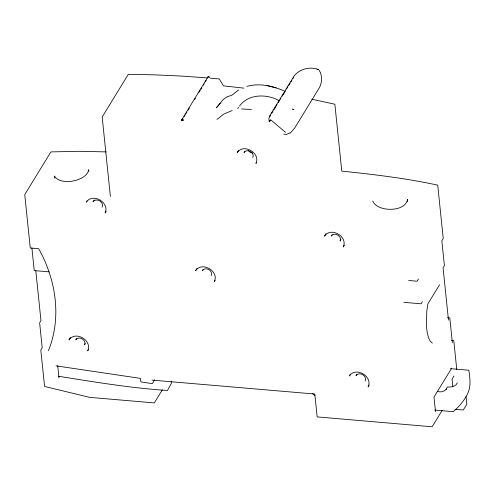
<?xml version="1.0" encoding="UTF-8"?>
<svg xmlns="http://www.w3.org/2000/svg" width="495" height="495" viewBox="0 0 495 495"><rect width="100%" height="100%" fill="white"/><g stroke="black" fill="none" stroke-linecap="round" stroke-linejoin="round"><path stroke-width="0.74" d="M48.436 350.658C61.925 317.437 55.879 279.415 38.709 248.719L30.263 247.989L24.75 194.615L50.892 151.903L79.212 151.303L106.233 151.903M453.977 375.922L452.053 379.337L452.838 386.942M457.349 382.802C455.938 386.638 450.877 387.158 447.325 387.059C446.137 391.223 441.255 392.875 437.506 391.335M102.131 207.213C104.606 202.158 96.086 197.146 92.973 201.904L94.174 199.937M252.772 157.577C255.135 152.751 246.999 147.968 244.029 152.51L244.796 151.253M211.192 275.653C213.555 270.833 205.419 266.05 202.449 270.586L203.247 269.28M365.155 381.039C367.63 375.983 359.11 370.972 355.992 375.73L356.796 374.418M87.07 200.939L86.334 202.146C92.707 192.419 110.138 202.665 105.076 213.005L106.184 211.192M181.721 119.809L207.863 77.096M181.684 120.65L182.89 118.676M184.097 116.702L185.303 114.735M186.108 113.417L186.912 112.105M188.119 110.131L189.325 108.164M194.554 99.619L195.358 98.307M198.978 92.392L200.184 90.418M200.989 89.106L201.793 87.788M203.408 85.165L204.212 83.847M205.419 81.879L206.223 80.561M70.42 337.571L68.947 339.985C75.314 330.258 92.751 340.504 87.689 350.844L88.426 349.637M76.589 338.555L75.791 339.867C78.761 335.325 86.897 340.108 84.534 344.935L85.338 343.623M237.81 108.634L238.609 107.328M238.658 150.22L237.185 152.633C243.552 142.9 260.989 153.147 255.927 163.486L256.664 162.28M270.517 115.199L268.878 118.218L269.231 121.782L270.975 120.025L285.578 132.394M271.724 113.231L272.931 111.257M273.735 109.946L276.946 104.692M278.153 102.725L279.359 100.751M280.164 99.439L280.968 98.128M282.175 96.154L283.381 94.186M284.588 92.212L285.392 90.901M286.593 88.933L287.799 86.959M288.604 85.647L290.212 83.018M291.017 81.706L291.821 80.394M293.028 78.427L293.832 77.109M283.666 93.939L284.873 91.971M269.231 121.782L270.437 119.809M197.078 268.296L195.605 270.709C201.972 260.976 219.409 271.229 214.347 281.568L215.084 280.362M154.712 379.739L152.336 383.613L140.852 381.911L140.487 378.384L56.009 365.848M162.372 389.769L154.329 402.911L89.558 397.349L44.575 386.453L40.807 350.002L42.211 347.713L39.637 322.833L40.967 320.661L35.807 270.716M325.976 233.733L324.497 236.146C330.87 226.419 348.301 236.666 343.239 247.005L344.347 245.198M332.145 234.717L331.341 236.028C334.311 231.487 342.447 236.27 340.084 241.096L340.888 239.784M350.466 374.158L349.359 375.971C355.732 366.238 373.162 376.491 368.101 386.83L369.208 385.017M418.492 278.926L417.093 281.216L408.647 280.492M422.396 301.634L421.066 303.806L403.852 302.327M439.579 284.712L427.866 303.85L426.789 311.237L426.436 326.013L427.179 332.43L428.484 337.627L430.26 341.253L432.401 343.078M451.712 368.132L433.985 397.089L435.482 411.605M442.146 410.417L432.135 426.777L317.177 416.901L314.783 394.026L151.971 380.104M239.469 106.128C248.496 93.592 267.077 93.71 279.489 100.844M446.045 389.46L446.583 388.853M220.281 103.263L216.346 107.823L223.406 99.34L227.211 96.748L231.722 95.306L238.584 89.935M216.946 119.437L223.814 114.067L232.161 110.515M246.931 86.377C259.392 82.875 272.269 85.852 283.895 90.777M241.554 108.962L251.503 109.488M207.832 77.932L181.232 76.063L154.725 74.856L128.323 74.299L102.18 117.018L110.391 196.509M210.301 78.142L219.236 78.934L223.542 85.876L243.955 88.135M209.076 76.898L208.166 76.824L207.782 77.498A0.965 0.78 31.5 0 1 208.612 76.75A0.965 0.78 31.5 0 1 209.608 77.659M49.209 271.866L34.242 270.579L31.903 247.958M447.511 317.734L449.8 317.926L452.374 342.812M451.489 340.319L453.779 340.517L456.774 369.548M450.351 368.645L468.833 370.235C470.095 378.663 471.339 387.542 466.822 395.276C463.45 401.606 458.636 406.977 453.265 411.673L434.777 410.083M455.103 409.315L463.277 410.015L466.822 404.223L466.036 396.625M58.484 376.25C94.694 382.041 130.847 388.061 167.502 390.475L171.32 383.408L171.258 381.15M316.998 68.997L318.52 69.708C310.229 66.175 299.797 68.817 294.154 75.902L269.633 115.96L269.998 116.269M283.833 134.151L286.475 134.417L289.711 132.969L290.076 133.279L294.636 128.125L319.38 87.695C322.22 82.424 322.443 75.345 319.164 70.253M311.899 99.248L334.861 104.228L341.779 171.14C373.942 174.426 406.073 178.324 437.716 185.13L443.235 238.503L441.831 240.799L444.405 265.679L443.075 267.851L448.47 320.098M252.691 153.122L250.235 152.336L248.317 150.591M266.273 85.357L276.253 87.943M312.586 393.562L314.839 395.61M372.76 201.032C376.973 212.225 405.776 212.46 407.422 199.392L407.651 201.651M54.753 178.287L54.512 176.016C60.074 186.194 87.052 181.232 88.692 169.692L88.846 171.202M57.723 365.725L58.985 377.951M182.024 119.536L181.64 120.211L183.466 120.372A0.965 0.78 31.5 0 0 182.469 119.462A0.965 0.78 31.5 0 0 181.64 120.211L182.933 119.611L182.024 119.536M293.269 109.339L292.477 109.061L293.999 109.766L293.269 109.339"/></g></svg>
